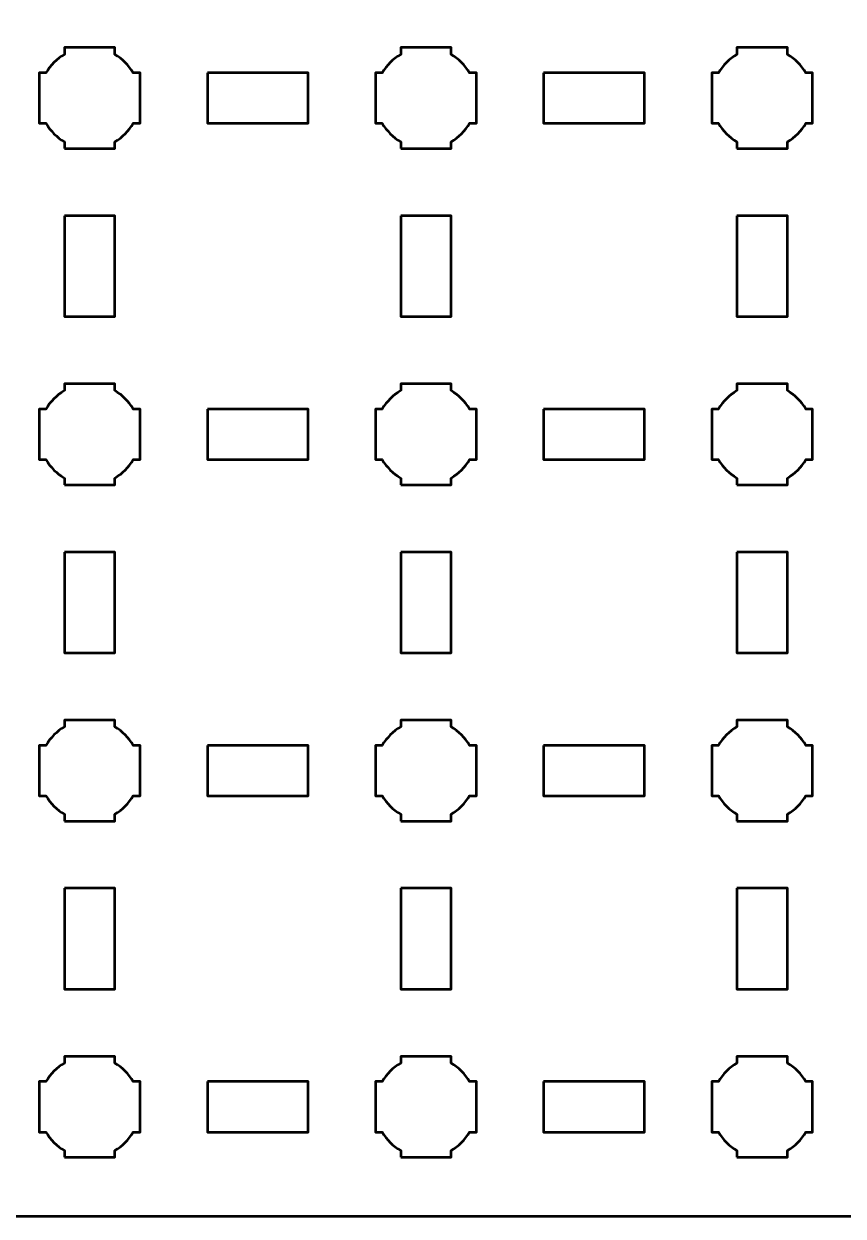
# Model space of a CAD drawing. Header units: centimetres. Extents: x -17.7 to 17.7, y -13.7 to 13.7.
# Drawn here: x -13.39 to -8.52, y -13.65 to -6.56 of the extents above; entities that cross this region are included whole.
import ezdxf

# ---------------------------------------------------------------- set-up
doc = ezdxf.new("R2010")
doc.units = ezdxf.units.CM
doc.header["$MEASUREMENT"] = 0
doc.layers.add('Layer 1', color=7, linetype='Continuous')

msp = doc.modelspace()

# ---------------------------------------------------------------- linework, layer by layer
at = {"layer": 'Layer 1', "lineweight": 53}
for points, knots in [([(-17.14996, 13.65001), (-17.14996, 13.65001), (17.14996, 13.65001), (17.14996, 13.65001), (17.14996, 13.65001), (17.42692, 13.65001), (17.65006, 13.42692), (17.65006, 13.14992), (17.65006, 13.14992), (17.65006, 13.14992), (17.65006, -13.15006), (17.65006, -13.15006), (17.65006, -13.15006), (17.65006, -13.42706), (17.42692, -13.65001), (17.14996, -13.65001), (17.14996, -13.65001), (17.14996, -13.65001), (-17.14996, -13.65001), (-17.14996, -13.65001), (-17.14996, -13.65001), (-17.42696, -13.65001), (-17.65005, -13.42706), (-17.65005, -13.15006), (-17.65005, -13.15006), (-17.65005, -13.15006), (-17.65005, 13.14992), (-17.65005, 13.14992), (-17.65005, 13.14992), (-17.65005, 13.42692), (-17.42696, 13.65001), (-17.14996, 13.65001)], [0, 0, 0, 0, 0.125, 0.125, 0.125, 0.125, 0.25, 0.25, 0.25, 0.25, 0.375, 0.375, 0.375, 0.375, 0.5, 0.5, 0.5, 0.5, 0.625, 0.625, 0.625, 0.625, 0.75, 0.75, 0.75, 0.75, 0.875, 0.875, 0.875, 0.875, 1, 1, 1, 1]), ([(-13.15009, -7.30001), (-13.15009, -7.30001), (-13.15009, -7.2598), (-13.15009, -7.2598), (-13.15009, -7.2598), (-13.19556, -7.23348), (-13.23345, -7.19556), (-13.25991, -7.14994), (-13.25991, -7.14994), (-13.25991, -7.14994), (-13.30002, -7.14994), (-13.30002, -7.14994), (-13.30002, -7.14994), (-13.30002, -7.14994), (-13.30002, -7.00001), (-13.30002, -7.00001), (-13.30002, -7.00001), (-13.30002, -7.00001), (-13.30002, -6.84994), (-13.30002, -6.84994), (-13.30002, -6.84994), (-13.30002, -6.84994), (-13.25991, -6.84994), (-13.25991, -6.84994), (-13.25991, -6.84994), (-13.23345, -6.80447), (-13.19556, -6.76644), (-13.15009, -6.74012), (-13.15009, -6.74012), (-13.15009, -6.74012), (-13.15009, -6.70001), (-13.15009, -6.70001), (-13.15009, -6.70001), (-13.15009, -6.70001), (-13.00002, -6.70001), (-13.00002, -6.70001), (-13.00002, -6.70001), (-13.00002, -6.70001), (-12.85009, -6.70001), (-12.85009, -6.70001), (-12.85009, -6.70001), (-12.85009, -6.70001), (-12.85009, -6.74012), (-12.85009, -6.74012), (-12.85009, -6.74012), (-12.80447, -6.76644), (-12.76655, -6.80447), (-12.74023, -6.84994), (-12.74023, -6.84994), (-12.74023, -6.84994), (-12.70002, -6.84994), (-12.70002, -6.84994), (-12.70002, -6.84994), (-12.70002, -6.84994), (-12.70002, -7.00001), (-12.70002, -7.00001), (-12.70002, -7.00001), (-12.70002, -7.00001), (-12.70002, -7.14994), (-12.70002, -7.14994), (-12.70002, -7.14994), (-12.70002, -7.14994), (-12.74023, -7.14994), (-12.74023, -7.14994), (-12.74023, -7.14994), (-12.76655, -7.19556), (-12.80447, -7.23348), (-12.85009, -7.2598), (-12.85009, -7.2598), (-12.85009, -7.2598), (-12.85009, -7.30001), (-12.85009, -7.30001), (-12.85009, -7.30001), (-12.85009, -7.30001), (-13.00002, -7.30001), (-13.00002, -7.30001), (-13.00002, -7.30001), (-13.00002, -7.30001), (-13.15009, -7.30001), (-13.15009, -7.30001)], [0, 0, 0, 0, 0.05, 0.05, 0.05, 0.05, 0.1, 0.1, 0.1, 0.1, 0.15, 0.15, 0.15, 0.15, 0.2, 0.2, 0.2, 0.2, 0.25, 0.25, 0.25, 0.25, 0.3, 0.3, 0.3, 0.3, 0.35, 0.35, 0.35, 0.35, 0.4, 0.4, 0.4, 0.4, 0.45, 0.45, 0.45, 0.45, 0.5, 0.5, 0.5, 0.5, 0.55, 0.55, 0.55, 0.55, 0.6, 0.6, 0.6, 0.6, 0.65, 0.65, 0.65, 0.65, 0.7, 0.7, 0.7, 0.7, 0.75, 0.75, 0.75, 0.75, 0.8, 0.8, 0.8, 0.8, 0.85, 0.85, 0.85, 0.85, 0.9, 0.9, 0.9, 0.9, 0.95, 0.95, 0.95, 0.95, 1, 1, 1, 1]), ([(-11.14998, -7.30001), (-11.14998, -7.30001), (-11.14998, -7.2598), (-11.14998, -7.2598), (-11.14998, -7.2598), (-11.1956, -7.23348), (-11.23348, -7.19556), (-11.2598, -7.14994), (-11.2598, -7.14994), (-11.2598, -7.14994), (-11.30005, -7.14994), (-11.30005, -7.14994), (-11.30005, -7.14994), (-11.30005, -7.14994), (-11.30005, -7.00001), (-11.30005, -7.00001), (-11.30005, -7.00001), (-11.30005, -7.00001), (-11.30005, -6.84994), (-11.30005, -6.84994), (-11.30005, -6.84994), (-11.30005, -6.84994), (-11.2598, -6.84994), (-11.2598, -6.84994), (-11.2598, -6.84994), (-11.23348, -6.80447), (-11.1956, -6.76644), (-11.14998, -6.74012), (-11.14998, -6.74012), (-11.14998, -6.74012), (-11.14998, -6.70001), (-11.14998, -6.70001), (-11.14998, -6.70001), (-11.14998, -6.70001), (-11.00005, -6.70001), (-11.00005, -6.70001), (-11.00005, -6.70001), (-11.00005, -6.70001), (-10.84998, -6.70001), (-10.84998, -6.70001), (-10.84998, -6.70001), (-10.84998, -6.70001), (-10.84998, -6.74012), (-10.84998, -6.74012), (-10.84998, -6.74012), (-10.80451, -6.76644), (-10.76648, -6.80447), (-10.74016, -6.84994), (-10.74016, -6.84994), (-10.74016, -6.84994), (-10.70005, -6.84994), (-10.70005, -6.84994), (-10.70005, -6.84994), (-10.70005, -6.84994), (-10.70005, -7.00001), (-10.70005, -7.00001), (-10.70005, -7.00001), (-10.70005, -7.00001), (-10.70005, -7.14994), (-10.70005, -7.14994), (-10.70005, -7.14994), (-10.70005, -7.14994), (-10.74016, -7.14994), (-10.74016, -7.14994), (-10.74016, -7.14994), (-10.76648, -7.19556), (-10.80451, -7.23348), (-10.84998, -7.2598), (-10.84998, -7.2598), (-10.84998, -7.2598), (-10.84998, -7.30001), (-10.84998, -7.30001), (-10.84998, -7.30001), (-10.84998, -7.30001), (-11.00005, -7.30001), (-11.00005, -7.30001), (-11.00005, -7.30001), (-11.00005, -7.30001), (-11.14998, -7.30001), (-11.14998, -7.30001)], [0, 0, 0, 0, 0.05, 0.05, 0.05, 0.05, 0.1, 0.1, 0.1, 0.1, 0.15, 0.15, 0.15, 0.15, 0.2, 0.2, 0.2, 0.2, 0.25, 0.25, 0.25, 0.25, 0.3, 0.3, 0.3, 0.3, 0.35, 0.35, 0.35, 0.35, 0.4, 0.4, 0.4, 0.4, 0.45, 0.45, 0.45, 0.45, 0.5, 0.5, 0.5, 0.5, 0.55, 0.55, 0.55, 0.55, 0.6, 0.6, 0.6, 0.6, 0.65, 0.65, 0.65, 0.65, 0.7, 0.7, 0.7, 0.7, 0.75, 0.75, 0.75, 0.75, 0.8, 0.8, 0.8, 0.8, 0.85, 0.85, 0.85, 0.85, 0.9, 0.9, 0.9, 0.9, 0.95, 0.95, 0.95, 0.95, 1, 1, 1, 1]), ([(-9.15005, -7.30001), (-9.15005, -7.30001), (-9.15005, -7.2598), (-9.15005, -7.2598), (-9.15005, -7.2598), (-9.19552, -7.23348), (-9.23355, -7.19556), (-9.25987, -7.14994), (-9.25987, -7.14994), (-9.25987, -7.14994), (-9.29998, -7.14994), (-9.29998, -7.14994), (-9.29998, -7.14994), (-9.29998, -7.14994), (-9.29998, -7.00001), (-9.29998, -7.00001), (-9.29998, -7.00001), (-9.29998, -7.00001), (-9.29998, -6.84994), (-9.29998, -6.84994), (-9.29998, -6.84994), (-9.29998, -6.84994), (-9.25987, -6.84994), (-9.25987, -6.84994), (-9.25987, -6.84994), (-9.23355, -6.80447), (-9.19552, -6.76644), (-9.15005, -6.74012), (-9.15005, -6.74012), (-9.15005, -6.74012), (-9.15005, -6.70001), (-9.15005, -6.70001), (-9.15005, -6.70001), (-9.15005, -6.70001), (-8.99998, -6.70001), (-8.99998, -6.70001), (-8.99998, -6.70001), (-8.99998, -6.70001), (-8.85005, -6.70001), (-8.85005, -6.70001), (-8.85005, -6.70001), (-8.85005, -6.70001), (-8.85005, -6.74012), (-8.85005, -6.74012), (-8.85005, -6.74012), (-8.80443, -6.76644), (-8.76654, -6.80447), (-8.74023, -6.84994), (-8.74023, -6.84994), (-8.74023, -6.84994), (-8.69998, -6.84994), (-8.69998, -6.84994), (-8.69998, -6.84994), (-8.69998, -6.84994), (-8.69998, -7.00001), (-8.69998, -7.00001), (-8.69998, -7.00001), (-8.69998, -7.00001), (-8.69998, -7.14994), (-8.69998, -7.14994), (-8.69998, -7.14994), (-8.69998, -7.14994), (-8.74023, -7.14994), (-8.74023, -7.14994), (-8.74023, -7.14994), (-8.76654, -7.19556), (-8.80443, -7.23348), (-8.85005, -7.2598), (-8.85005, -7.2598), (-8.85005, -7.2598), (-8.85005, -7.30001), (-8.85005, -7.30001), (-8.85005, -7.30001), (-8.85005, -7.30001), (-8.99998, -7.30001), (-8.99998, -7.30001), (-8.99998, -7.30001), (-8.99998, -7.30001), (-9.15005, -7.30001), (-9.15005, -7.30001)], [0, 0, 0, 0, 0.05, 0.05, 0.05, 0.05, 0.1, 0.1, 0.1, 0.1, 0.15, 0.15, 0.15, 0.15, 0.2, 0.2, 0.2, 0.2, 0.25, 0.25, 0.25, 0.25, 0.3, 0.3, 0.3, 0.3, 0.35, 0.35, 0.35, 0.35, 0.4, 0.4, 0.4, 0.4, 0.45, 0.45, 0.45, 0.45, 0.5, 0.5, 0.5, 0.5, 0.55, 0.55, 0.55, 0.55, 0.6, 0.6, 0.6, 0.6, 0.65, 0.65, 0.65, 0.65, 0.7, 0.7, 0.7, 0.7, 0.75, 0.75, 0.75, 0.75, 0.8, 0.8, 0.8, 0.8, 0.85, 0.85, 0.85, 0.85, 0.9, 0.9, 0.9, 0.9, 0.95, 0.95, 0.95, 0.95, 1, 1, 1, 1]), ([(-12.29997, -6.85008), (-12.29997, -6.85008), (-11.69996, -6.85008), (-11.69996, -6.85008), (-11.69996, -6.85008), (-11.69996, -6.85008), (-11.69996, -7.15008), (-11.69996, -7.15008), (-11.69996, -7.15008), (-11.69996, -7.15008), (-12.29997, -7.15008), (-12.29997, -7.15008), (-12.29997, -7.15008), (-12.29997, -7.15008), (-12.29997, -6.85008), (-12.29997, -6.85008)], [0, 0, 0, 0, 0.25, 0.25, 0.25, 0.25, 0.5, 0.5, 0.5, 0.5, 0.75, 0.75, 0.75, 0.75, 1, 1, 1, 1]), ([(-10.3, -6.85008), (-10.3, -6.85008), (-9.69999, -6.85008), (-9.69999, -6.85008), (-9.69999, -6.85008), (-9.69999, -6.85008), (-9.69999, -7.15008), (-9.69999, -7.15008), (-9.69999, -7.15008), (-9.69999, -7.15008), (-10.3, -7.15008), (-10.3, -7.15008), (-10.3, -7.15008), (-10.3, -7.15008), (-10.3, -6.85008), (-10.3, -6.85008)], [0, 0, 0, 0, 0.25, 0.25, 0.25, 0.25, 0.5, 0.5, 0.5, 0.5, 0.75, 0.75, 0.75, 0.75, 1, 1, 1, 1]), ([(-13.15009, -7.70006), (-13.15009, -7.70006), (-12.85009, -7.70006), (-12.85009, -7.70006), (-12.85009, -7.70006), (-12.85009, -7.70006), (-12.85009, -8.30007), (-12.85009, -8.30007), (-12.85009, -8.30007), (-12.85009, -8.30007), (-13.15009, -8.30007), (-13.15009, -8.30007), (-13.15009, -8.30007), (-13.15009, -8.30007), (-13.15009, -7.70006), (-13.15009, -7.70006)], [0, 0, 0, 0, 0.25, 0.25, 0.25, 0.25, 0.5, 0.5, 0.5, 0.5, 0.75, 0.75, 0.75, 0.75, 1, 1, 1, 1]), ([(-11.14998, -7.70006), (-11.14998, -7.70006), (-10.84998, -7.70006), (-10.84998, -7.70006), (-10.84998, -7.70006), (-10.84998, -7.70006), (-10.84998, -8.30007), (-10.84998, -8.30007), (-10.84998, -8.30007), (-10.84998, -8.30007), (-11.14998, -8.30007), (-11.14998, -8.30007), (-11.14998, -8.30007), (-11.14998, -8.30007), (-11.14998, -7.70006), (-11.14998, -7.70006)], [0, 0, 0, 0, 0.25, 0.25, 0.25, 0.25, 0.5, 0.5, 0.5, 0.5, 0.75, 0.75, 0.75, 0.75, 1, 1, 1, 1]), ([(-9.15005, -7.70006), (-9.15005, -7.70006), (-8.85005, -7.70006), (-8.85005, -7.70006), (-8.85005, -7.70006), (-8.85005, -7.70006), (-8.85005, -8.30007), (-8.85005, -8.30007), (-8.85005, -8.30007), (-8.85005, -8.30007), (-9.15005, -8.30007), (-9.15005, -8.30007), (-9.15005, -8.30007), (-9.15005, -8.30007), (-9.15005, -7.70006), (-9.15005, -7.70006)], [0, 0, 0, 0, 0.25, 0.25, 0.25, 0.25, 0.5, 0.5, 0.5, 0.5, 0.75, 0.75, 0.75, 0.75, 1, 1, 1, 1]), ([(-13.15009, -9.29998), (-13.15009, -9.29998), (-13.15009, -9.25987), (-13.15009, -9.25987), (-13.15009, -9.25987), (-13.19556, -9.23355), (-13.23345, -9.19552), (-13.25991, -9.15005), (-13.25991, -9.15005), (-13.25991, -9.15005), (-13.30002, -9.15005), (-13.30002, -9.15005), (-13.30002, -9.15005), (-13.30002, -9.15005), (-13.30002, -8.99998), (-13.30002, -8.99998), (-13.30002, -8.99998), (-13.30002, -8.99998), (-13.30002, -8.85005), (-13.30002, -8.85005), (-13.30002, -8.85005), (-13.30002, -8.85005), (-13.25991, -8.85005), (-13.25991, -8.85005), (-13.25991, -8.85005), (-13.23345, -8.80443), (-13.19556, -8.76655), (-13.15009, -8.74009), (-13.15009, -8.74009), (-13.15009, -8.74009), (-13.15009, -8.69998), (-13.15009, -8.69998), (-13.15009, -8.69998), (-13.15009, -8.69998), (-13.00002, -8.69998), (-13.00002, -8.69998), (-13.00002, -8.69998), (-13.00002, -8.69998), (-12.85009, -8.69998), (-12.85009, -8.69998), (-12.85009, -8.69998), (-12.85009, -8.69998), (-12.85009, -8.74009), (-12.85009, -8.74009), (-12.85009, -8.74009), (-12.80447, -8.76655), (-12.76655, -8.80443), (-12.74023, -8.85005), (-12.74023, -8.85005), (-12.74023, -8.85005), (-12.70002, -8.85005), (-12.70002, -8.85005), (-12.70002, -8.85005), (-12.70002, -8.85005), (-12.70002, -8.99998), (-12.70002, -8.99998), (-12.70002, -8.99998), (-12.70002, -8.99998), (-12.70002, -9.15005), (-12.70002, -9.15005), (-12.70002, -9.15005), (-12.70002, -9.15005), (-12.74023, -9.15005), (-12.74023, -9.15005), (-12.74023, -9.15005), (-12.76655, -9.19552), (-12.80447, -9.23355), (-12.85009, -9.25987), (-12.85009, -9.25987), (-12.85009, -9.25987), (-12.85009, -9.29998), (-12.85009, -9.29998), (-12.85009, -9.29998), (-12.85009, -9.29998), (-13.00002, -9.29998), (-13.00002, -9.29998), (-13.00002, -9.29998), (-13.00002, -9.29998), (-13.15009, -9.29998), (-13.15009, -9.29998)], [0, 0, 0, 0, 0.05, 0.05, 0.05, 0.05, 0.1, 0.1, 0.1, 0.1, 0.15, 0.15, 0.15, 0.15, 0.2, 0.2, 0.2, 0.2, 0.25, 0.25, 0.25, 0.25, 0.3, 0.3, 0.3, 0.3, 0.35, 0.35, 0.35, 0.35, 0.4, 0.4, 0.4, 0.4, 0.45, 0.45, 0.45, 0.45, 0.5, 0.5, 0.5, 0.5, 0.55, 0.55, 0.55, 0.55, 0.6, 0.6, 0.6, 0.6, 0.65, 0.65, 0.65, 0.65, 0.7, 0.7, 0.7, 0.7, 0.75, 0.75, 0.75, 0.75, 0.8, 0.8, 0.8, 0.8, 0.85, 0.85, 0.85, 0.85, 0.9, 0.9, 0.9, 0.9, 0.95, 0.95, 0.95, 0.95, 1, 1, 1, 1]), ([(-11.14998, -9.29998), (-11.14998, -9.29998), (-11.14998, -9.25987), (-11.14998, -9.25987), (-11.14998, -9.25987), (-11.1956, -9.23355), (-11.23348, -9.19552), (-11.2598, -9.15005), (-11.2598, -9.15005), (-11.2598, -9.15005), (-11.30005, -9.15005), (-11.30005, -9.15005), (-11.30005, -9.15005), (-11.30005, -9.15005), (-11.30005, -8.99998), (-11.30005, -8.99998), (-11.30005, -8.99998), (-11.30005, -8.99998), (-11.30005, -8.85005), (-11.30005, -8.85005), (-11.30005, -8.85005), (-11.30005, -8.85005), (-11.2598, -8.85005), (-11.2598, -8.85005), (-11.2598, -8.85005), (-11.23348, -8.80443), (-11.1956, -8.76655), (-11.14998, -8.74009), (-11.14998, -8.74009), (-11.14998, -8.74009), (-11.14998, -8.69998), (-11.14998, -8.69998), (-11.14998, -8.69998), (-11.14998, -8.69998), (-11.00005, -8.69998), (-11.00005, -8.69998), (-11.00005, -8.69998), (-11.00005, -8.69998), (-10.84998, -8.69998), (-10.84998, -8.69998), (-10.84998, -8.69998), (-10.84998, -8.69998), (-10.84998, -8.74009), (-10.84998, -8.74009), (-10.84998, -8.74009), (-10.80451, -8.76655), (-10.76648, -8.80443), (-10.74016, -8.85005), (-10.74016, -8.85005), (-10.74016, -8.85005), (-10.70005, -8.85005), (-10.70005, -8.85005), (-10.70005, -8.85005), (-10.70005, -8.85005), (-10.70005, -8.99998), (-10.70005, -8.99998), (-10.70005, -8.99998), (-10.70005, -8.99998), (-10.70005, -9.15005), (-10.70005, -9.15005), (-10.70005, -9.15005), (-10.70005, -9.15005), (-10.74016, -9.15005), (-10.74016, -9.15005), (-10.74016, -9.15005), (-10.76648, -9.19552), (-10.80451, -9.23355), (-10.84998, -9.25987), (-10.84998, -9.25987), (-10.84998, -9.25987), (-10.84998, -9.29998), (-10.84998, -9.29998), (-10.84998, -9.29998), (-10.84998, -9.29998), (-11.00005, -9.29998), (-11.00005, -9.29998), (-11.00005, -9.29998), (-11.00005, -9.29998), (-11.14998, -9.29998), (-11.14998, -9.29998)], [0, 0, 0, 0, 0.05, 0.05, 0.05, 0.05, 0.1, 0.1, 0.1, 0.1, 0.15, 0.15, 0.15, 0.15, 0.2, 0.2, 0.2, 0.2, 0.25, 0.25, 0.25, 0.25, 0.3, 0.3, 0.3, 0.3, 0.35, 0.35, 0.35, 0.35, 0.4, 0.4, 0.4, 0.4, 0.45, 0.45, 0.45, 0.45, 0.5, 0.5, 0.5, 0.5, 0.55, 0.55, 0.55, 0.55, 0.6, 0.6, 0.6, 0.6, 0.65, 0.65, 0.65, 0.65, 0.7, 0.7, 0.7, 0.7, 0.75, 0.75, 0.75, 0.75, 0.8, 0.8, 0.8, 0.8, 0.85, 0.85, 0.85, 0.85, 0.9, 0.9, 0.9, 0.9, 0.95, 0.95, 0.95, 0.95, 1, 1, 1, 1]), ([(-9.15005, -9.29998), (-9.15005, -9.29998), (-9.15005, -9.25987), (-9.15005, -9.25987), (-9.15005, -9.25987), (-9.19552, -9.23355), (-9.23355, -9.19552), (-9.25987, -9.15005), (-9.25987, -9.15005), (-9.25987, -9.15005), (-9.29998, -9.15005), (-9.29998, -9.15005), (-9.29998, -9.15005), (-9.29998, -9.15005), (-9.29998, -8.99998), (-9.29998, -8.99998), (-9.29998, -8.99998), (-9.29998, -8.99998), (-9.29998, -8.85005), (-9.29998, -8.85005), (-9.29998, -8.85005), (-9.29998, -8.85005), (-9.25987, -8.85005), (-9.25987, -8.85005), (-9.25987, -8.85005), (-9.23355, -8.80443), (-9.19552, -8.76655), (-9.15005, -8.74009), (-9.15005, -8.74009), (-9.15005, -8.74009), (-9.15005, -8.69998), (-9.15005, -8.69998), (-9.15005, -8.69998), (-9.15005, -8.69998), (-8.99998, -8.69998), (-8.99998, -8.69998), (-8.99998, -8.69998), (-8.99998, -8.69998), (-8.85005, -8.69998), (-8.85005, -8.69998), (-8.85005, -8.69998), (-8.85005, -8.69998), (-8.85005, -8.74009), (-8.85005, -8.74009), (-8.85005, -8.74009), (-8.80443, -8.76655), (-8.76654, -8.80443), (-8.74023, -8.85005), (-8.74023, -8.85005), (-8.74023, -8.85005), (-8.69998, -8.85005), (-8.69998, -8.85005), (-8.69998, -8.85005), (-8.69998, -8.85005), (-8.69998, -8.99998), (-8.69998, -8.99998), (-8.69998, -8.99998), (-8.69998, -8.99998), (-8.69998, -9.15005), (-8.69998, -9.15005), (-8.69998, -9.15005), (-8.69998, -9.15005), (-8.74023, -9.15005), (-8.74023, -9.15005), (-8.74023, -9.15005), (-8.76654, -9.19552), (-8.80443, -9.23355), (-8.85005, -9.25987), (-8.85005, -9.25987), (-8.85005, -9.25987), (-8.85005, -9.29998), (-8.85005, -9.29998), (-8.85005, -9.29998), (-8.85005, -9.29998), (-8.99998, -9.29998), (-8.99998, -9.29998), (-8.99998, -9.29998), (-8.99998, -9.29998), (-9.15005, -9.29998), (-9.15005, -9.29998)], [0, 0, 0, 0, 0.05, 0.05, 0.05, 0.05, 0.1, 0.1, 0.1, 0.1, 0.15, 0.15, 0.15, 0.15, 0.2, 0.2, 0.2, 0.2, 0.25, 0.25, 0.25, 0.25, 0.3, 0.3, 0.3, 0.3, 0.35, 0.35, 0.35, 0.35, 0.4, 0.4, 0.4, 0.4, 0.45, 0.45, 0.45, 0.45, 0.5, 0.5, 0.5, 0.5, 0.55, 0.55, 0.55, 0.55, 0.6, 0.6, 0.6, 0.6, 0.65, 0.65, 0.65, 0.65, 0.7, 0.7, 0.7, 0.7, 0.75, 0.75, 0.75, 0.75, 0.8, 0.8, 0.8, 0.8, 0.85, 0.85, 0.85, 0.85, 0.9, 0.9, 0.9, 0.9, 0.95, 0.95, 0.95, 0.95, 1, 1, 1, 1]), ([(-12.29997, -8.85005), (-12.29997, -8.85005), (-11.69996, -8.85005), (-11.69996, -8.85005), (-11.69996, -8.85005), (-11.69996, -8.85005), (-11.69996, -9.15005), (-11.69996, -9.15005), (-11.69996, -9.15005), (-11.69996, -9.15005), (-12.29997, -9.15005), (-12.29997, -9.15005), (-12.29997, -9.15005), (-12.29997, -9.15005), (-12.29997, -8.85005), (-12.29997, -8.85005)], [0, 0, 0, 0, 0.25, 0.25, 0.25, 0.25, 0.5, 0.5, 0.5, 0.5, 0.75, 0.75, 0.75, 0.75, 1, 1, 1, 1]), ([(-10.3, -8.85005), (-10.3, -8.85005), (-9.69999, -8.85005), (-9.69999, -8.85005), (-9.69999, -8.85005), (-9.69999, -8.85005), (-9.69999, -9.15005), (-9.69999, -9.15005), (-9.69999, -9.15005), (-9.69999, -9.15005), (-10.3, -9.15005), (-10.3, -9.15005), (-10.3, -9.15005), (-10.3, -9.15005), (-10.3, -8.85005), (-10.3, -8.85005)], [0, 0, 0, 0, 0.25, 0.25, 0.25, 0.25, 0.5, 0.5, 0.5, 0.5, 0.75, 0.75, 0.75, 0.75, 1, 1, 1, 1]), ([(-13.15009, -9.70003), (-13.15009, -9.70003), (-12.85009, -9.70003), (-12.85009, -9.70003), (-12.85009, -9.70003), (-12.85009, -9.70003), (-12.85009, -10.30004), (-12.85009, -10.30004), (-12.85009, -10.30004), (-12.85009, -10.30004), (-13.15009, -10.30004), (-13.15009, -10.30004), (-13.15009, -10.30004), (-13.15009, -10.30004), (-13.15009, -9.70003), (-13.15009, -9.70003)], [0, 0, 0, 0, 0.25, 0.25, 0.25, 0.25, 0.5, 0.5, 0.5, 0.5, 0.75, 0.75, 0.75, 0.75, 1, 1, 1, 1]), ([(-11.14998, -9.70003), (-11.14998, -9.70003), (-10.84998, -9.70003), (-10.84998, -9.70003), (-10.84998, -9.70003), (-10.84998, -9.70003), (-10.84998, -10.30004), (-10.84998, -10.30004), (-10.84998, -10.30004), (-10.84998, -10.30004), (-11.14998, -10.30004), (-11.14998, -10.30004), (-11.14998, -10.30004), (-11.14998, -10.30004), (-11.14998, -9.70003), (-11.14998, -9.70003)], [0, 0, 0, 0, 0.25, 0.25, 0.25, 0.25, 0.5, 0.5, 0.5, 0.5, 0.75, 0.75, 0.75, 0.75, 1, 1, 1, 1]), ([(-9.15005, -9.70003), (-9.15005, -9.70003), (-8.85005, -9.70003), (-8.85005, -9.70003), (-8.85005, -9.70003), (-8.85005, -9.70003), (-8.85005, -10.30004), (-8.85005, -10.30004), (-8.85005, -10.30004), (-8.85005, -10.30004), (-9.15005, -10.30004), (-9.15005, -10.30004), (-9.15005, -10.30004), (-9.15005, -10.30004), (-9.15005, -9.70003), (-9.15005, -9.70003)], [0, 0, 0, 0, 0.25, 0.25, 0.25, 0.25, 0.5, 0.5, 0.5, 0.5, 0.75, 0.75, 0.75, 0.75, 1, 1, 1, 1]), ([(-13.15009, -11.29991), (-13.15009, -11.29991), (-13.15009, -11.2598), (-13.15009, -11.2598), (-13.15009, -11.2598), (-13.19556, -11.23349), (-13.23345, -11.19546), (-13.25991, -11.14998), (-13.25991, -11.14998), (-13.25991, -11.14998), (-13.30002, -11.14998), (-13.30002, -11.14998), (-13.30002, -11.14998), (-13.30002, -11.14998), (-13.30002, -10.99991), (-13.30002, -10.99991), (-13.30002, -10.99991), (-13.30002, -10.99991), (-13.30002, -10.84998), (-13.30002, -10.84998), (-13.30002, -10.84998), (-13.30002, -10.84998), (-13.25991, -10.84998), (-13.25991, -10.84998), (-13.25991, -10.84998), (-13.23345, -10.80451), (-13.19556, -10.76648), (-13.15009, -10.74016), (-13.15009, -10.74016), (-13.15009, -10.74016), (-13.15009, -10.69991), (-13.15009, -10.69991), (-13.15009, -10.69991), (-13.15009, -10.69991), (-13.00002, -10.69991), (-13.00002, -10.69991), (-13.00002, -10.69991), (-13.00002, -10.69991), (-12.85009, -10.69991), (-12.85009, -10.69991), (-12.85009, -10.69991), (-12.85009, -10.69991), (-12.85009, -10.74016), (-12.85009, -10.74016), (-12.85009, -10.74016), (-12.80447, -10.76648), (-12.76655, -10.80451), (-12.74023, -10.84998), (-12.74023, -10.84998), (-12.74023, -10.84998), (-12.70002, -10.84998), (-12.70002, -10.84998), (-12.70002, -10.84998), (-12.70002, -10.84998), (-12.70002, -10.99991), (-12.70002, -10.99991), (-12.70002, -10.99991), (-12.70002, -10.99991), (-12.70002, -11.14998), (-12.70002, -11.14998), (-12.70002, -11.14998), (-12.70002, -11.14998), (-12.74023, -11.14998), (-12.74023, -11.14998), (-12.74023, -11.14998), (-12.76655, -11.19546), (-12.80447, -11.23349), (-12.85009, -11.2598), (-12.85009, -11.2598), (-12.85009, -11.2598), (-12.85009, -11.29991), (-12.85009, -11.29991), (-12.85009, -11.29991), (-12.85009, -11.29991), (-13.00002, -11.29991), (-13.00002, -11.29991), (-13.00002, -11.29991), (-13.00002, -11.29991), (-13.15009, -11.29991), (-13.15009, -11.29991)], [0, 0, 0, 0, 0.05, 0.05, 0.05, 0.05, 0.1, 0.1, 0.1, 0.1, 0.15, 0.15, 0.15, 0.15, 0.2, 0.2, 0.2, 0.2, 0.25, 0.25, 0.25, 0.25, 0.3, 0.3, 0.3, 0.3, 0.35, 0.35, 0.35, 0.35, 0.4, 0.4, 0.4, 0.4, 0.45, 0.45, 0.45, 0.45, 0.5, 0.5, 0.5, 0.5, 0.55, 0.55, 0.55, 0.55, 0.6, 0.6, 0.6, 0.6, 0.65, 0.65, 0.65, 0.65, 0.7, 0.7, 0.7, 0.7, 0.75, 0.75, 0.75, 0.75, 0.8, 0.8, 0.8, 0.8, 0.85, 0.85, 0.85, 0.85, 0.9, 0.9, 0.9, 0.9, 0.95, 0.95, 0.95, 0.95, 1, 1, 1, 1]), ([(-11.14998, -11.29991), (-11.14998, -11.29991), (-11.14998, -11.2598), (-11.14998, -11.2598), (-11.14998, -11.2598), (-11.1956, -11.23349), (-11.23348, -11.19546), (-11.2598, -11.14998), (-11.2598, -11.14998), (-11.2598, -11.14998), (-11.30005, -11.14998), (-11.30005, -11.14998), (-11.30005, -11.14998), (-11.30005, -11.14998), (-11.30005, -10.99991), (-11.30005, -10.99991), (-11.30005, -10.99991), (-11.30005, -10.99991), (-11.30005, -10.84998), (-11.30005, -10.84998), (-11.30005, -10.84998), (-11.30005, -10.84998), (-11.2598, -10.84998), (-11.2598, -10.84998), (-11.2598, -10.84998), (-11.23348, -10.80451), (-11.1956, -10.76648), (-11.14998, -10.74016), (-11.14998, -10.74016), (-11.14998, -10.74016), (-11.14998, -10.69991), (-11.14998, -10.69991), (-11.14998, -10.69991), (-11.14998, -10.69991), (-11.00005, -10.69991), (-11.00005, -10.69991), (-11.00005, -10.69991), (-11.00005, -10.69991), (-10.84998, -10.69991), (-10.84998, -10.69991), (-10.84998, -10.69991), (-10.84998, -10.69991), (-10.84998, -10.74016), (-10.84998, -10.74016), (-10.84998, -10.74016), (-10.80451, -10.76648), (-10.76648, -10.80451), (-10.74016, -10.84998), (-10.74016, -10.84998), (-10.74016, -10.84998), (-10.70005, -10.84998), (-10.70005, -10.84998), (-10.70005, -10.84998), (-10.70005, -10.84998), (-10.70005, -10.99991), (-10.70005, -10.99991), (-10.70005, -10.99991), (-10.70005, -10.99991), (-10.70005, -11.14998), (-10.70005, -11.14998), (-10.70005, -11.14998), (-10.70005, -11.14998), (-10.74016, -11.14998), (-10.74016, -11.14998), (-10.74016, -11.14998), (-10.76648, -11.19546), (-10.80451, -11.23349), (-10.84998, -11.2598), (-10.84998, -11.2598), (-10.84998, -11.2598), (-10.84998, -11.29991), (-10.84998, -11.29991), (-10.84998, -11.29991), (-10.84998, -11.29991), (-11.00005, -11.29991), (-11.00005, -11.29991), (-11.00005, -11.29991), (-11.00005, -11.29991), (-11.14998, -11.29991), (-11.14998, -11.29991)], [0, 0, 0, 0, 0.05, 0.05, 0.05, 0.05, 0.1, 0.1, 0.1, 0.1, 0.15, 0.15, 0.15, 0.15, 0.2, 0.2, 0.2, 0.2, 0.25, 0.25, 0.25, 0.25, 0.3, 0.3, 0.3, 0.3, 0.35, 0.35, 0.35, 0.35, 0.4, 0.4, 0.4, 0.4, 0.45, 0.45, 0.45, 0.45, 0.5, 0.5, 0.5, 0.5, 0.55, 0.55, 0.55, 0.55, 0.6, 0.6, 0.6, 0.6, 0.65, 0.65, 0.65, 0.65, 0.7, 0.7, 0.7, 0.7, 0.75, 0.75, 0.75, 0.75, 0.8, 0.8, 0.8, 0.8, 0.85, 0.85, 0.85, 0.85, 0.9, 0.9, 0.9, 0.9, 0.95, 0.95, 0.95, 0.95, 1, 1, 1, 1]), ([(-9.15005, -11.29991), (-9.15005, -11.29991), (-9.15005, -11.2598), (-9.15005, -11.2598), (-9.15005, -11.2598), (-9.19552, -11.23349), (-9.23355, -11.19546), (-9.25987, -11.14998), (-9.25987, -11.14998), (-9.25987, -11.14998), (-9.29998, -11.14998), (-9.29998, -11.14998), (-9.29998, -11.14998), (-9.29998, -11.14998), (-9.29998, -10.99991), (-9.29998, -10.99991), (-9.29998, -10.99991), (-9.29998, -10.99991), (-9.29998, -10.84998), (-9.29998, -10.84998), (-9.29998, -10.84998), (-9.29998, -10.84998), (-9.25987, -10.84998), (-9.25987, -10.84998), (-9.25987, -10.84998), (-9.23355, -10.80451), (-9.19552, -10.76648), (-9.15005, -10.74016), (-9.15005, -10.74016), (-9.15005, -10.74016), (-9.15005, -10.69991), (-9.15005, -10.69991), (-9.15005, -10.69991), (-9.15005, -10.69991), (-8.99998, -10.69991), (-8.99998, -10.69991), (-8.99998, -10.69991), (-8.99998, -10.69991), (-8.85005, -10.69991), (-8.85005, -10.69991), (-8.85005, -10.69991), (-8.85005, -10.69991), (-8.85005, -10.74016), (-8.85005, -10.74016), (-8.85005, -10.74016), (-8.80443, -10.76648), (-8.76654, -10.80451), (-8.74023, -10.84998), (-8.74023, -10.84998), (-8.74023, -10.84998), (-8.69998, -10.84998), (-8.69998, -10.84998), (-8.69998, -10.84998), (-8.69998, -10.84998), (-8.69998, -10.99991), (-8.69998, -10.99991), (-8.69998, -10.99991), (-8.69998, -10.99991), (-8.69998, -11.14998), (-8.69998, -11.14998), (-8.69998, -11.14998), (-8.69998, -11.14998), (-8.74023, -11.14998), (-8.74023, -11.14998), (-8.74023, -11.14998), (-8.76654, -11.19546), (-8.80443, -11.23349), (-8.85005, -11.2598), (-8.85005, -11.2598), (-8.85005, -11.2598), (-8.85005, -11.29991), (-8.85005, -11.29991), (-8.85005, -11.29991), (-8.85005, -11.29991), (-8.99998, -11.29991), (-8.99998, -11.29991), (-8.99998, -11.29991), (-8.99998, -11.29991), (-9.15005, -11.29991), (-9.15005, -11.29991)], [0, 0, 0, 0, 0.05, 0.05, 0.05, 0.05, 0.1, 0.1, 0.1, 0.1, 0.15, 0.15, 0.15, 0.15, 0.2, 0.2, 0.2, 0.2, 0.25, 0.25, 0.25, 0.25, 0.3, 0.3, 0.3, 0.3, 0.35, 0.35, 0.35, 0.35, 0.4, 0.4, 0.4, 0.4, 0.45, 0.45, 0.45, 0.45, 0.5, 0.5, 0.5, 0.5, 0.55, 0.55, 0.55, 0.55, 0.6, 0.6, 0.6, 0.6, 0.65, 0.65, 0.65, 0.65, 0.7, 0.7, 0.7, 0.7, 0.75, 0.75, 0.75, 0.75, 0.8, 0.8, 0.8, 0.8, 0.85, 0.85, 0.85, 0.85, 0.9, 0.9, 0.9, 0.9, 0.95, 0.95, 0.95, 0.95, 1, 1, 1, 1]), ([(-12.29997, -10.84998), (-12.29997, -10.84998), (-11.69996, -10.84998), (-11.69996, -10.84998), (-11.69996, -10.84998), (-11.69996, -10.84998), (-11.69996, -11.14998), (-11.69996, -11.14998), (-11.69996, -11.14998), (-11.69996, -11.14998), (-12.29997, -11.14998), (-12.29997, -11.14998), (-12.29997, -11.14998), (-12.29997, -11.14998), (-12.29997, -10.84998), (-12.29997, -10.84998)], [0, 0, 0, 0, 0.25, 0.25, 0.25, 0.25, 0.5, 0.5, 0.5, 0.5, 0.75, 0.75, 0.75, 0.75, 1, 1, 1, 1]), ([(-10.3, -10.84998), (-10.3, -10.84998), (-9.69999, -10.84998), (-9.69999, -10.84998), (-9.69999, -10.84998), (-9.69999, -10.84998), (-9.69999, -11.14998), (-9.69999, -11.14998), (-9.69999, -11.14998), (-9.69999, -11.14998), (-10.3, -11.14998), (-10.3, -11.14998), (-10.3, -11.14998), (-10.3, -11.14998), (-10.3, -10.84998), (-10.3, -10.84998)], [0, 0, 0, 0, 0.25, 0.25, 0.25, 0.25, 0.5, 0.5, 0.5, 0.5, 0.75, 0.75, 0.75, 0.75, 1, 1, 1, 1]), ([(-13.15009, -11.7001), (-13.15009, -11.7001), (-12.85009, -11.7001), (-12.85009, -11.7001), (-12.85009, -11.7001), (-12.85009, -11.7001), (-12.85009, -12.30011), (-12.85009, -12.30011), (-12.85009, -12.30011), (-12.85009, -12.30011), (-13.15009, -12.30011), (-13.15009, -12.30011), (-13.15009, -12.30011), (-13.15009, -12.30011), (-13.15009, -11.7001), (-13.15009, -11.7001)], [0, 0, 0, 0, 0.25, 0.25, 0.25, 0.25, 0.5, 0.5, 0.5, 0.5, 0.75, 0.75, 0.75, 0.75, 1, 1, 1, 1]), ([(-11.14998, -11.7001), (-11.14998, -11.7001), (-10.84998, -11.7001), (-10.84998, -11.7001), (-10.84998, -11.7001), (-10.84998, -11.7001), (-10.84998, -12.30011), (-10.84998, -12.30011), (-10.84998, -12.30011), (-10.84998, -12.30011), (-11.14998, -12.30011), (-11.14998, -12.30011), (-11.14998, -12.30011), (-11.14998, -12.30011), (-11.14998, -11.7001), (-11.14998, -11.7001)], [0, 0, 0, 0, 0.25, 0.25, 0.25, 0.25, 0.5, 0.5, 0.5, 0.5, 0.75, 0.75, 0.75, 0.75, 1, 1, 1, 1]), ([(-9.15005, -11.7001), (-9.15005, -11.7001), (-8.85005, -11.7001), (-8.85005, -11.7001), (-8.85005, -11.7001), (-8.85005, -11.7001), (-8.85005, -12.30011), (-8.85005, -12.30011), (-8.85005, -12.30011), (-8.85005, -12.30011), (-9.15005, -12.30011), (-9.15005, -12.30011), (-9.15005, -12.30011), (-9.15005, -12.30011), (-9.15005, -11.7001), (-9.15005, -11.7001)], [0, 0, 0, 0, 0.25, 0.25, 0.25, 0.25, 0.5, 0.5, 0.5, 0.5, 0.75, 0.75, 0.75, 0.75, 1, 1, 1, 1]), ([(-13.15009, -13.29999), (-13.15009, -13.29999), (-13.15009, -13.25977), (-13.15009, -13.25977), (-13.15009, -13.25977), (-13.19556, -13.23345), (-13.23345, -13.19553), (-13.25991, -13.14992), (-13.25991, -13.14992), (-13.25991, -13.14992), (-13.30002, -13.14992), (-13.30002, -13.14992), (-13.30002, -13.14992), (-13.30002, -13.14992), (-13.30002, -12.99998), (-13.30002, -12.99998), (-13.30002, -12.99998), (-13.30002, -12.99998), (-13.30002, -12.84995), (-13.30002, -12.84995), (-13.30002, -12.84995), (-13.30002, -12.84995), (-13.25991, -12.84995), (-13.25991, -12.84995), (-13.25991, -12.84995), (-13.23345, -12.80448), (-13.19556, -12.76641), (-13.15009, -12.74009), (-13.15009, -12.74009), (-13.15009, -12.74009), (-13.15009, -12.70002), (-13.15009, -12.70002), (-13.15009, -12.70002), (-13.15009, -12.70002), (-13.00002, -12.70002), (-13.00002, -12.70002), (-13.00002, -12.70002), (-13.00002, -12.70002), (-12.85009, -12.70002), (-12.85009, -12.70002), (-12.85009, -12.70002), (-12.85009, -12.70002), (-12.85009, -12.74009), (-12.85009, -12.74009), (-12.85009, -12.74009), (-12.80447, -12.76641), (-12.76655, -12.80448), (-12.74023, -12.84995), (-12.74023, -12.84995), (-12.74023, -12.84995), (-12.70002, -12.84995), (-12.70002, -12.84995), (-12.70002, -12.84995), (-12.70002, -12.84995), (-12.70002, -12.99998), (-12.70002, -12.99998), (-12.70002, -12.99998), (-12.70002, -12.99998), (-12.70002, -13.14992), (-12.70002, -13.14992), (-12.70002, -13.14992), (-12.70002, -13.14992), (-12.74023, -13.14992), (-12.74023, -13.14992), (-12.74023, -13.14992), (-12.76655, -13.19553), (-12.80447, -13.23345), (-12.85009, -13.25977), (-12.85009, -13.25977), (-12.85009, -13.25977), (-12.85009, -13.29999), (-12.85009, -13.29999), (-12.85009, -13.29999), (-12.85009, -13.29999), (-13.00002, -13.29999), (-13.00002, -13.29999), (-13.00002, -13.29999), (-13.00002, -13.29999), (-13.15009, -13.29999), (-13.15009, -13.29999)], [0, 0, 0, 0, 0.05, 0.05, 0.05, 0.05, 0.1, 0.1, 0.1, 0.1, 0.15, 0.15, 0.15, 0.15, 0.2, 0.2, 0.2, 0.2, 0.25, 0.25, 0.25, 0.25, 0.3, 0.3, 0.3, 0.3, 0.35, 0.35, 0.35, 0.35, 0.4, 0.4, 0.4, 0.4, 0.45, 0.45, 0.45, 0.45, 0.5, 0.5, 0.5, 0.5, 0.55, 0.55, 0.55, 0.55, 0.6, 0.6, 0.6, 0.6, 0.65, 0.65, 0.65, 0.65, 0.7, 0.7, 0.7, 0.7, 0.75, 0.75, 0.75, 0.75, 0.8, 0.8, 0.8, 0.8, 0.85, 0.85, 0.85, 0.85, 0.9, 0.9, 0.9, 0.9, 0.95, 0.95, 0.95, 0.95, 1, 1, 1, 1]), ([(-11.14998, -13.29999), (-11.14998, -13.29999), (-11.14998, -13.25977), (-11.14998, -13.25977), (-11.14998, -13.25977), (-11.1956, -13.23345), (-11.23348, -13.19553), (-11.2598, -13.14992), (-11.2598, -13.14992), (-11.2598, -13.14992), (-11.30005, -13.14992), (-11.30005, -13.14992), (-11.30005, -13.14992), (-11.30005, -13.14992), (-11.30005, -12.99998), (-11.30005, -12.99998), (-11.30005, -12.99998), (-11.30005, -12.99998), (-11.30005, -12.84995), (-11.30005, -12.84995), (-11.30005, -12.84995), (-11.30005, -12.84995), (-11.2598, -12.84995), (-11.2598, -12.84995), (-11.2598, -12.84995), (-11.23348, -12.80448), (-11.1956, -12.76641), (-11.14998, -12.74009), (-11.14998, -12.74009), (-11.14998, -12.74009), (-11.14998, -12.70002), (-11.14998, -12.70002), (-11.14998, -12.70002), (-11.14998, -12.70002), (-11.00005, -12.70002), (-11.00005, -12.70002), (-11.00005, -12.70002), (-11.00005, -12.70002), (-10.84998, -12.70002), (-10.84998, -12.70002), (-10.84998, -12.70002), (-10.84998, -12.70002), (-10.84998, -12.74009), (-10.84998, -12.74009), (-10.84998, -12.74009), (-10.80451, -12.76641), (-10.76648, -12.80448), (-10.74016, -12.84995), (-10.74016, -12.84995), (-10.74016, -12.84995), (-10.70005, -12.84995), (-10.70005, -12.84995), (-10.70005, -12.84995), (-10.70005, -12.84995), (-10.70005, -12.99998), (-10.70005, -12.99998), (-10.70005, -12.99998), (-10.70005, -12.99998), (-10.70005, -13.14992), (-10.70005, -13.14992), (-10.70005, -13.14992), (-10.70005, -13.14992), (-10.74016, -13.14992), (-10.74016, -13.14992), (-10.74016, -13.14992), (-10.76648, -13.19553), (-10.80451, -13.23345), (-10.84998, -13.25977), (-10.84998, -13.25977), (-10.84998, -13.25977), (-10.84998, -13.29999), (-10.84998, -13.29999), (-10.84998, -13.29999), (-10.84998, -13.29999), (-11.00005, -13.29999), (-11.00005, -13.29999), (-11.00005, -13.29999), (-11.00005, -13.29999), (-11.14998, -13.29999), (-11.14998, -13.29999)], [0, 0, 0, 0, 0.05, 0.05, 0.05, 0.05, 0.1, 0.1, 0.1, 0.1, 0.15, 0.15, 0.15, 0.15, 0.2, 0.2, 0.2, 0.2, 0.25, 0.25, 0.25, 0.25, 0.3, 0.3, 0.3, 0.3, 0.35, 0.35, 0.35, 0.35, 0.4, 0.4, 0.4, 0.4, 0.45, 0.45, 0.45, 0.45, 0.5, 0.5, 0.5, 0.5, 0.55, 0.55, 0.55, 0.55, 0.6, 0.6, 0.6, 0.6, 0.65, 0.65, 0.65, 0.65, 0.7, 0.7, 0.7, 0.7, 0.75, 0.75, 0.75, 0.75, 0.8, 0.8, 0.8, 0.8, 0.85, 0.85, 0.85, 0.85, 0.9, 0.9, 0.9, 0.9, 0.95, 0.95, 0.95, 0.95, 1, 1, 1, 1]), ([(-9.15005, -13.29999), (-9.15005, -13.29999), (-9.15005, -13.25977), (-9.15005, -13.25977), (-9.15005, -13.25977), (-9.19552, -13.23345), (-9.23355, -13.19553), (-9.25987, -13.14992), (-9.25987, -13.14992), (-9.25987, -13.14992), (-9.29998, -13.14992), (-9.29998, -13.14992), (-9.29998, -13.14992), (-9.29998, -13.14992), (-9.29998, -12.99998), (-9.29998, -12.99998), (-9.29998, -12.99998), (-9.29998, -12.99998), (-9.29998, -12.84995), (-9.29998, -12.84995), (-9.29998, -12.84995), (-9.29998, -12.84995), (-9.25987, -12.84995), (-9.25987, -12.84995), (-9.25987, -12.84995), (-9.23355, -12.80448), (-9.19552, -12.76641), (-9.15005, -12.74009), (-9.15005, -12.74009), (-9.15005, -12.74009), (-9.15005, -12.70002), (-9.15005, -12.70002), (-9.15005, -12.70002), (-9.15005, -12.70002), (-8.99998, -12.70002), (-8.99998, -12.70002), (-8.99998, -12.70002), (-8.99998, -12.70002), (-8.85005, -12.70002), (-8.85005, -12.70002), (-8.85005, -12.70002), (-8.85005, -12.70002), (-8.85005, -12.74009), (-8.85005, -12.74009), (-8.85005, -12.74009), (-8.80443, -12.76641), (-8.76654, -12.80448), (-8.74023, -12.84995), (-8.74023, -12.84995), (-8.74023, -12.84995), (-8.69998, -12.84995), (-8.69998, -12.84995), (-8.69998, -12.84995), (-8.69998, -12.84995), (-8.69998, -12.99998), (-8.69998, -12.99998), (-8.69998, -12.99998), (-8.69998, -12.99998), (-8.69998, -13.14992), (-8.69998, -13.14992), (-8.69998, -13.14992), (-8.69998, -13.14992), (-8.74023, -13.14992), (-8.74023, -13.14992), (-8.74023, -13.14992), (-8.76654, -13.19553), (-8.80443, -13.23345), (-8.85005, -13.25977), (-8.85005, -13.25977), (-8.85005, -13.25977), (-8.85005, -13.29999), (-8.85005, -13.29999), (-8.85005, -13.29999), (-8.85005, -13.29999), (-8.99998, -13.29999), (-8.99998, -13.29999), (-8.99998, -13.29999), (-8.99998, -13.29999), (-9.15005, -13.29999), (-9.15005, -13.29999)], [0, 0, 0, 0, 0.05, 0.05, 0.05, 0.05, 0.1, 0.1, 0.1, 0.1, 0.15, 0.15, 0.15, 0.15, 0.2, 0.2, 0.2, 0.2, 0.25, 0.25, 0.25, 0.25, 0.3, 0.3, 0.3, 0.3, 0.35, 0.35, 0.35, 0.35, 0.4, 0.4, 0.4, 0.4, 0.45, 0.45, 0.45, 0.45, 0.5, 0.5, 0.5, 0.5, 0.55, 0.55, 0.55, 0.55, 0.6, 0.6, 0.6, 0.6, 0.65, 0.65, 0.65, 0.65, 0.7, 0.7, 0.7, 0.7, 0.75, 0.75, 0.75, 0.75, 0.8, 0.8, 0.8, 0.8, 0.85, 0.85, 0.85, 0.85, 0.9, 0.9, 0.9, 0.9, 0.95, 0.95, 0.95, 0.95, 1, 1, 1, 1]), ([(-12.29997, -12.85005), (-12.29997, -12.85005), (-11.69996, -12.85005), (-11.69996, -12.85005), (-11.69996, -12.85005), (-11.69996, -12.85005), (-11.69996, -13.15006), (-11.69996, -13.15006), (-11.69996, -13.15006), (-11.69996, -13.15006), (-12.29997, -13.15006), (-12.29997, -13.15006), (-12.29997, -13.15006), (-12.29997, -13.15006), (-12.29997, -12.85005), (-12.29997, -12.85005)], [0, 0, 0, 0, 0.25, 0.25, 0.25, 0.25, 0.5, 0.5, 0.5, 0.5, 0.75, 0.75, 0.75, 0.75, 1, 1, 1, 1]), ([(-10.3, -12.85005), (-10.3, -12.85005), (-9.69999, -12.85005), (-9.69999, -12.85005), (-9.69999, -12.85005), (-9.69999, -12.85005), (-9.69999, -13.15006), (-9.69999, -13.15006), (-9.69999, -13.15006), (-9.69999, -13.15006), (-10.3, -13.15006), (-10.3, -13.15006), (-10.3, -13.15006), (-10.3, -13.15006), (-10.3, -12.85005), (-10.3, -12.85005)], [0, 0, 0, 0, 0.25, 0.25, 0.25, 0.25, 0.5, 0.5, 0.5, 0.5, 0.75, 0.75, 0.75, 0.75, 1, 1, 1, 1])]:
    msp.add_open_spline(points, degree=3, knots=knots, dxfattribs=at)

doc.saveas('drawing.dxf')
